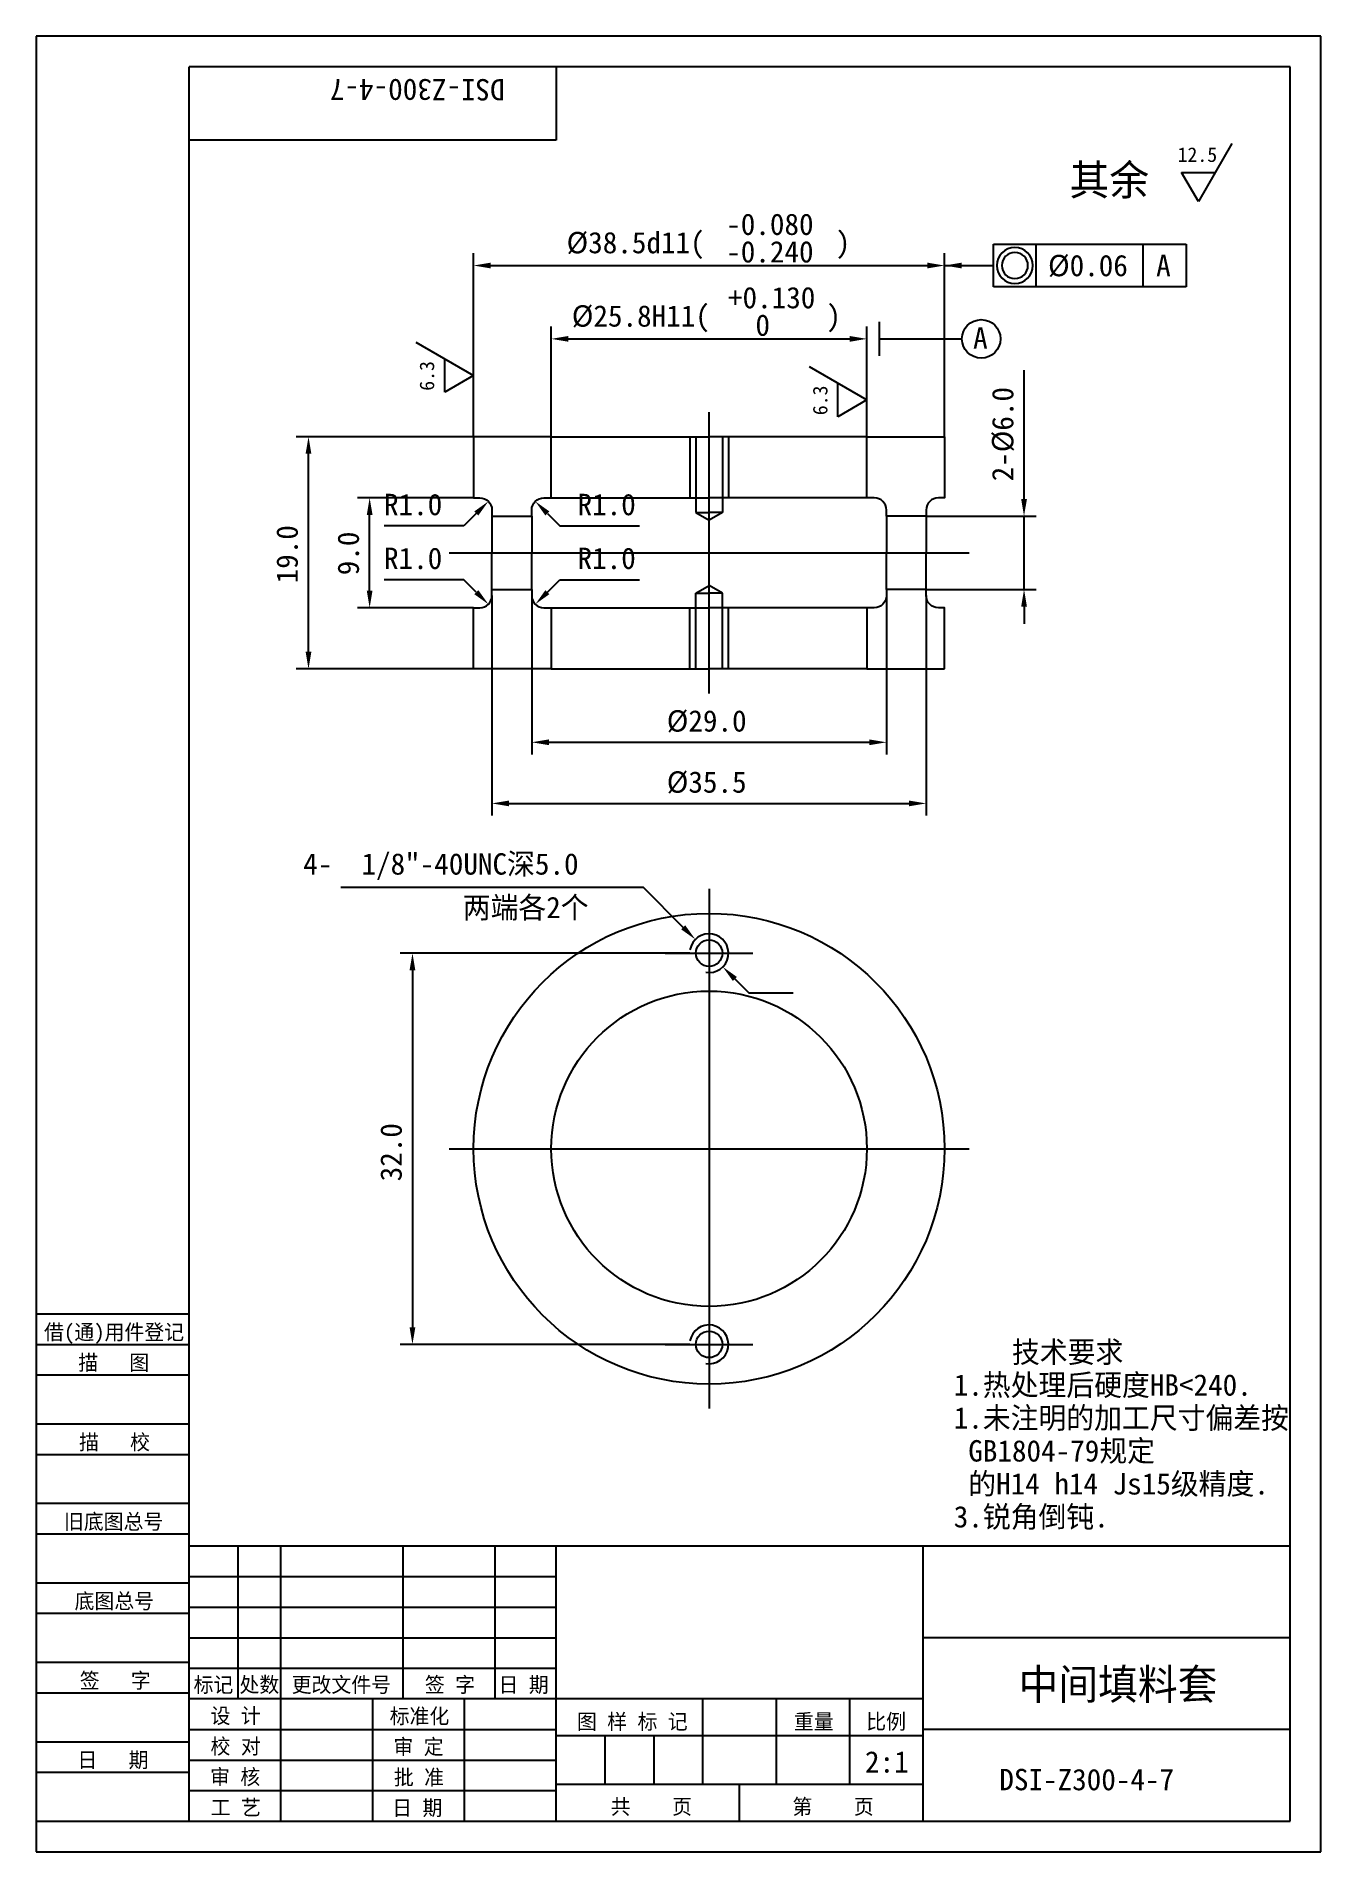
# Model space of a CAD drawing. Header units: metres. Extents: x 0 to 210, y 0 to 297.
import ezdxf

# ---------------------------------------------------------------- set-up
doc = ezdxf.new("R2010")
doc.units = ezdxf.units.M
for name, color, linetype in [('B', 3, 'Continuous'), ('C', 6, 'Continuous'), ('D', 1, 'Continuous'), ('FL', 5, 'Continuous'), ('T', 7, 'Continuous'), ('TL', 4, 'Continuous')]:
    doc.layers.add(name, color=color, linetype=linetype)

# ---------------------------------------------------------------- blocks, each defined once
blk = doc.blocks.new('PIC6')
blk.add_lwpolyline([(6.01, 0, 1), (-6.01, 0, 1)], format="xyb", close=True)
blk.add_lwpolyline([(-4.36, 0, 1), (4.36, 0, 1), (-4.36, 0, 1)], format="xyb")
blk = doc.blocks.new('TUKUN4')
at = {"layer": 'FL'}
for p, q in [((0, 297), (0, 0)), ((210, 297), (0, 297)), ((210, 0), (210, 297)), ((0, 78), (25, 78)), ((0, 70), (25, 70)), ((0, 65), (25, 65)), ((0, 57), (25, 57)), ((0, 52), (25, 52)), ((33, 25), (33, 50)), ((40, 5), (40, 50)), ((60, 25), (60, 50)), ((75, 25), (75, 50)), ((25, 45), (85, 45)), ((0, 44), (25, 44)), ((0, 39), (25, 39)), ((25, 40), (85, 40)), ((25, 35), (85, 35)), ((0, 31), (25, 31)), ((25, 30), (85, 30)), ((0, 26), (25, 26)), ((70, 5), (70, 25)), ((0, 18), (25, 18)), ((25, 20), (85, 20)), ((25, 15), (85, 15)), ((0, 13), (25, 13)), ((25, 10), (85, 10)), ((0, 0), (210, 0))]:
    blk.add_line(p, q, dxfattribs=at)
at = {"layer": 'TL'}
for p, q in [((25, 5), (25, 292)), ((205, 292), (25, 292)), ((85, 292), (85, 280)), ((205, 5), (205, 292)), ((85, 280), (25, 280)), ((0, 88), (25, 88)), ((0, 83), (25, 83)), ((205, 50), (25, 50)), ((85, 5), (85, 50)), ((145, 5), (145, 50)), ((205, 35), (145, 35)), ((145, 25), (25, 25)), ((55, 5), (55, 25)), ((109, 11), (109, 25)), ((121, 11), (121, 25)), ((133, 11), (133, 25)), ((85, 19), (145, 19)), ((93, 11), (93, 19)), ((101, 11), (101, 19)), ((205, 20), (145, 20)), ((145, 11), (85, 11)), ((115, 5), (115, 11)), ((0, 5), (205, 5))]:
    blk.add_line(p, q, dxfattribs=at)
at = {"layer": 'T'}
for s, p in [('借(通)用件登记', (1.26, 83.76)), ('描   图', (6.86, 78.76)), ('描   校', (6.98, 65.76)), ('旧底图总号', (4.52, 52.76)), ('底图总号', (6.25, 39.76)), ('签   字', (7.1, 26.76)), ('标记', (25.71, 26.07)), ('处数', (33.22, 26.07)), ('更改文件号', (41.75, 26.07)), ('签 字', (63.53, 26.07)), ('日 期', (75.57, 26.07)), ('设 计', (28.5, 20.99)), ('标准化', (57.77, 20.93)), ('图 样 标 记', (88.4, 20.04)), ('重量', (123.88, 20.04)), ('比例', (135.7, 20.04)), ('校 对', (28.48, 15.99)), ('审 定', (58.39, 15.93)), ('日   期', (6.72, 13.76)), ('审 核', (28.41, 10.99)), ('批 准', (58.46, 10.93)), ('共    页', (93.91, 6.13)), ('第    页', (123.62, 6.13)), ('工 艺', (28.52, 5.99)), ('日 期', (58.18, 5.93))]:
    blk.add_text(s, height=2.5, dxfattribs=at).set_placement(p)

msp = doc.modelspace()

# ---------------------------------------------------------------- linework, layer by layer
at = {"layer": 'B'}
for p, q in [((106.83, 231.5), (106.83, 221.5)), ((107.83, 231.5), (107.83, 219.1)), ((112.17, 231.5), (112.17, 219.1)), ((113.17, 231.5), (113.17, 221.5)), ((106.83, 221.5), (110, 221.5)), ((113.17, 221.5), (110, 221.5)), ((107.83, 219.1), (110, 219.1)), ((107.83, 219.1), (110, 217.84)), ((112.17, 219.1), (110, 217.84)), ((112.17, 219.1), (110, 219.1)), ((107.83, 205.9), (110, 207.16)), ((107.83, 193.5), (107.83, 205.9)), ((107.83, 205.9), (110, 205.9)), ((112.17, 205.9), (110, 207.16)), ((112.17, 205.9), (110, 205.9)), ((112.17, 193.5), (112.17, 205.9)), ((106.83, 193.5), (106.83, 203.5)), ((106.83, 203.5), (110, 203.5)), ((113.17, 203.5), (110, 203.5)), ((113.17, 193.5), (113.17, 203.5))]:
    msp.add_line(p, q, dxfattribs=at)
at = {"layer": 'C'}
for p, q in [((110, 189.5), (110, 235.5)), ((67.5, 212.5), (152.5, 212.5)), ((110, 157.5), (110, 72.5)), ((102.83, 147), (117.17, 147)), ((67.5, 115), (152.5, 115)), ((102.83, 83), (117.17, 83))]:
    msp.add_line(p, q, dxfattribs=at)
at = {"layer": 'D'}
for p, q in [((195.46, 279.46), (190, 270)), ((190, 270), (187.27, 274.73)), ((187.27, 274.73), (192.73, 274.73)), ((71.5, 231.5), (71.5, 261.5)), ((148.5, 231.5), (148.5, 261.5)), ((156.5, 256), (156.5, 263)), ((156.5, 263), (188, 263)), ((163.5, 256), (163.5, 263)), ((181, 256), (181, 263)), ((188, 263), (188, 256)), ((74.3, 259.5), (145.7, 259.5)), ((148.5, 259.5), (152, 259.5)), ((152, 259.5), (156.5, 259.5)), ((188, 256), (156.5, 256)), ((84.2, 231.5), (84.2, 249.5)), ((135.8, 231.5), (135.8, 249.5)), ((62.04, 246.96), (71.5, 241.5)), ((87, 247.5), (133, 247.5)), ((66.77, 238.77), (66.77, 244.23)), ((71.5, 241.5), (66.77, 238.77)), ((126.34, 242.96), (135.8, 237.5)), ((161.5, 224.1), (161.5, 242.36)), ((131.07, 234.77), (131.07, 240.23)), ((135.8, 237.5), (131.07, 234.77)), ((71.5, 231.5), (42.5, 231.5)), ((44.5, 196.3), (44.5, 228.7)), ((161.5, 221.3), (161.5, 224.1)), ((71.5, 221.5), (52.5, 221.5)), ((54.5, 206.3), (54.5, 218.7)), ((67.1, 216.9), (56.85, 216.9)), ((69.9, 216.9), (67.1, 216.9)), ((71.93, 218.93), (69.9, 216.9)), ((83.57, 218.93), (85.6, 216.9)), ((85.6, 216.9), (88.4, 216.9)), ((88.4, 216.9), (98.65, 216.9)), ((145.5, 218.5), (163.5, 218.5)), ((161.5, 206.5), (161.5, 218.5)), ((67.1, 208.1), (56.85, 208.1)), ((69.9, 208.1), (67.1, 208.1)), ((71.93, 206.07), (69.9, 208.1)), ((83.57, 206.07), (85.6, 208.1)), ((85.6, 208.1), (88.4, 208.1)), ((88.4, 208.1), (98.65, 208.1)), ((74.5, 205.5), (74.5, 169.5)), ((81, 206.5), (81, 179.5)), ((139, 206.5), (139, 179.5)), ((145.5, 206.5), (163.5, 206.5)), ((145.5, 205.5), (145.5, 169.5)), ((71.5, 203.5), (52.5, 203.5)), ((161.5, 203.7), (161.5, 200.9)), ((71.5, 193.5), (42.5, 193.5)), ((83.8, 181.5), (136.2, 181.5)), ((77.3, 171.5), (142.7, 171.5)), ((54.27, 157.73), (49.79, 157.73)), ((99.27, 157.73), (54.27, 157.73)), ((105.78, 151.22), (99.27, 157.73)), ((106.83, 147), (59.5, 147)), ((61.5, 144.2), (61.5, 85.8)), ((114.22, 142.78), (116.49, 140.51)), ((116.49, 140.51), (119.29, 140.51)), ((119.29, 140.51), (123.77, 140.51)), ((106.83, 83), (59.5, 83))]:
    msp.add_line(p, q, dxfattribs=at)
for points in [[(137.8, 250.3), (137.8, 244.7)], [(137.8, 247.5), (151.35, 247.5)]]:
    msp.add_lwpolyline(points, dxfattribs=at)
msp.add_circle((154.5, 247.5), 3.15, dxfattribs=at)
for points in [[(74.3, 259.97), (74.3, 259.03), (71.5, 259.5)], [(145.7, 259.97), (145.7, 259.03), (148.5, 259.5)], [(151.3, 259.97), (151.3, 259.03), (148.5, 259.5)], [(87, 247.97), (87, 247.03), (84.2, 247.5)], [(133, 247.97), (133, 247.03), (135.8, 247.5)], [(44.03, 228.7), (44.97, 228.7), (44.5, 231.5)], [(54.03, 218.7), (54.97, 218.7), (54.5, 221.5)], [(71.6, 219.26), (72.26, 218.6), (73.91, 220.91)], [(83.24, 218.6), (83.9, 219.26), (81.59, 220.91)], [(161.03, 221.3), (161.97, 221.3), (161.5, 218.5)], [(54.03, 206.3), (54.97, 206.3), (54.5, 203.5)], [(72.26, 206.4), (71.6, 205.74), (73.91, 204.09)], [(83.9, 205.74), (83.24, 206.4), (81.59, 204.09)], [(161.03, 203.7), (161.97, 203.7), (161.5, 206.5)], [(44.03, 196.3), (44.97, 196.3), (44.5, 193.5)], [(83.8, 181.97), (83.8, 181.03), (81, 181.5)], [(136.2, 181.97), (136.2, 181.03), (139, 181.5)], [(77.3, 171.97), (77.3, 171.03), (74.5, 171.5)], [(142.7, 171.97), (142.7, 171.03), (145.5, 171.5)], [(106.11, 151.55), (105.45, 150.89), (107.75, 149.25)], [(61.03, 144.2), (61.97, 144.2), (61.5, 147)], [(113.89, 142.45), (114.55, 143.11), (112.25, 144.75)], [(61.03, 85.8), (61.97, 85.8), (61.5, 83)]]:
    msp.add_solid(points, dxfattribs=at)
at = {"layer": 'FL'}
for centre in [(110, 147), (110, 83)]:
    msp.add_arc(centre, 3.17, 260, 170, dxfattribs=at)
at = {"layer": 'TL'}
for points in [[(71.5, 231.5), (71.5, 221.5), (72.5, 221.5, -0.41), (74.5, 219.5), (74.5, 218.5), (81, 218.5), (81, 219.5, -0.41), (83, 221.5), (84.2, 221.5), (84.2, 231.5), (71.5, 231.5)], [(148.5, 231.5), (148.5, 221.5), (147.5, 221.5, 0.41), (145.5, 219.5), (145.5, 218.5), (139, 218.5), (139, 219.5, 0.41), (137, 221.5), (135.8, 221.5), (135.8, 231.5), (148.5, 231.5)], [(71.5, 193.5), (71.5, 203.5), (72.5, 203.5, 0.41), (74.5, 205.5), (74.5, 206.5), (81, 206.5), (81, 205.5, 0.41), (83, 203.5), (84.2, 203.5), (84.2, 193.5), (71.5, 193.5)], [(148.5, 193.5), (148.5, 203.5), (147.5, 203.5, -0.41), (145.5, 205.5), (145.5, 206.5), (139, 206.5), (139, 205.5, -0.41), (137, 203.5), (135.8, 203.5), (135.8, 193.5), (148.5, 193.5)]]:
    msp.add_lwpolyline(points, format="xyb", dxfattribs=at)
for points in [[(84.2, 231.5), (110, 231.5)], [(135.8, 231.5), (110, 231.5)], [(84.2, 221.5), (110, 221.5)], [(135.8, 221.5), (110, 221.5)], [(74.5, 218.5), (74.5, 212.5)], [(81, 218.5), (81, 212.5)], [(139, 218.5), (139, 212.5)], [(145.5, 218.5), (145.5, 212.5)], [(74.5, 206.5), (74.5, 212.5)], [(81, 206.5), (81, 212.5)], [(139, 206.5), (139, 212.5)], [(145.5, 206.5), (145.5, 212.5)], [(84.2, 203.5), (110, 203.5)], [(135.8, 203.5), (110, 203.5)], [(84.2, 193.5), (110, 193.5)], [(135.8, 193.5), (110, 193.5)]]:
    msp.add_lwpolyline(points, dxfattribs=at)
for centre, radius in [((110, 115), 38.5), ((110, 147), 2.17), ((110, 115), 25.8), ((110, 83), 2.17)]:
    msp.add_circle(centre, radius, dxfattribs=at)

# ---------------------------------------------------------------- block references
at = {"layer": 'D', "xscale": 0.49, "yscale": 0.49, "zscale": 0.49}
msp.add_blockref('PIC6', (160, 259.5), dxfattribs=at)
at = {"layer": 'T'}
msp.add_blockref('TUKUN4', (0, 0), dxfattribs=at)

# ---------------------------------------------------------------- texts
at = {"layer": 'D'}
for s, height, rotation, p in [('DSI-Z300-4-7', 3.5, 180, (76.58, 290)), ('6.3', 2.38, 90, (65.05, 239.01)), ('6.3', 2.38, 90, (129.35, 235.01)), ('2-%%C6.0', 3.5, 90, (159.75, 224.19)), ('19.0', 3.5, 90, (42.75, 207.5)), ('9.0', 3.5, 90, (52.75, 208.83)), ('32.0', 3.5, 90, (59.75, 109.67))]:
    msp.add_text(s, height=height, rotation=rotation, dxfattribs=at).set_placement(p)
for s, height, p in [('其余', 5, (168.94, 271)), ('12.5', 2.38, (186.6, 276.45)), ('-0.080', 3.5, (112.8, 264.5)), ('%%C38.5d11(         )', 3.5, (86.7, 261.5)), ('-0.240', 3.5, (112.8, 260)), ('%%C0.06', 3.5, (165.42, 257.75)), ('A', 3.5, (183.1, 257.75)), ('+0.130', 3.5, (113.09, 252.5)), ('%%C25.8H11(        )', 3.5, (87.55, 249.5)), (' 0', 3.5, (115.2, 248)), ('A', 3.5, (153.17, 245.91)), ('R1.0', 3.5, (56.85, 218.65)), ('R1.0', 3.5, (88.49, 218.65)), ('R1.0', 3.5, (56.85, 209.85)), ('R1.0', 3.5, (88.49, 209.85)), ('%%C29.0', 3.5, (103.08, 183.25)), ('%%C35.5', 3.5, (103.08, 173.25)), ('4-  1/8%%034-40UNC深5.0', 3.5, (43.64, 159.85)), ('两端各2个    ', 3.5, (69.72, 152.73)), ('    技术要求', 3.5, (150, 80)), ('1.热处理后硬度HB<240.', 3.5, (150, 74.61)), ('1.未注明的加工尺寸偏差按', 3.5, (150, 69.22)), (' GB1804-79规定', 3.5, (150, 63.83)), (' 的H14 h14 Js15级精度.', 3.5, (150, 58.44)), ('3.锐角倒钝.', 3.5, (150, 53.05)), ('中间填料套', 5, (160.61, 24.89)), ('2:1', 3.5, (135.49, 12.94)), ('DSI-Z300-4-7', 3.5, (157.46, 10.05))]:
    msp.add_text(s, height=height, dxfattribs=at).set_placement(p)

doc.saveas('drawing.dxf')
